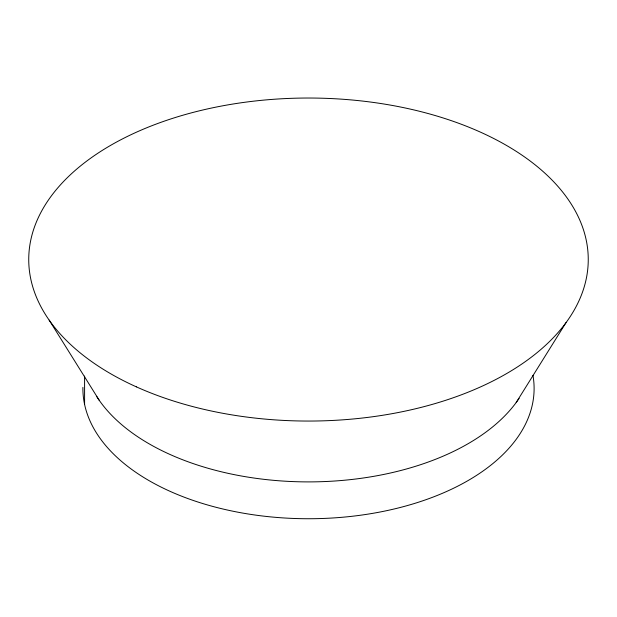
<?xml version="1.0" encoding="UTF-8"?>
<svg xmlns="http://www.w3.org/2000/svg" width="617" height="617" viewBox="0 0 617 617"><rect width="100%" height="100%" fill="white"/><g stroke="black" fill="none" stroke-linecap="round" stroke-linejoin="round"><path stroke-width="0.93" d="M516.205 402.492L566.051 322.591M49.159 320.1L99.352 400.479M84.591 376.069L84.591 404.405M532.957 375.36A225.606 130.249 0 0 1 318.935 518.596A225.606 130.249 0 0 1 82.902 387.399M519.09 398.366A225.606 130.249 0 0 1 306.618 481.892A225.606 130.249 0 0 1 96.584 396.322M136.349 386.851A279.748 161.507 0 0 0 585.541 281.961A279.748 161.507 0 0 0 203.61 109.811A279.748 161.507 0 0 0 136.349 386.851"/></g></svg>
